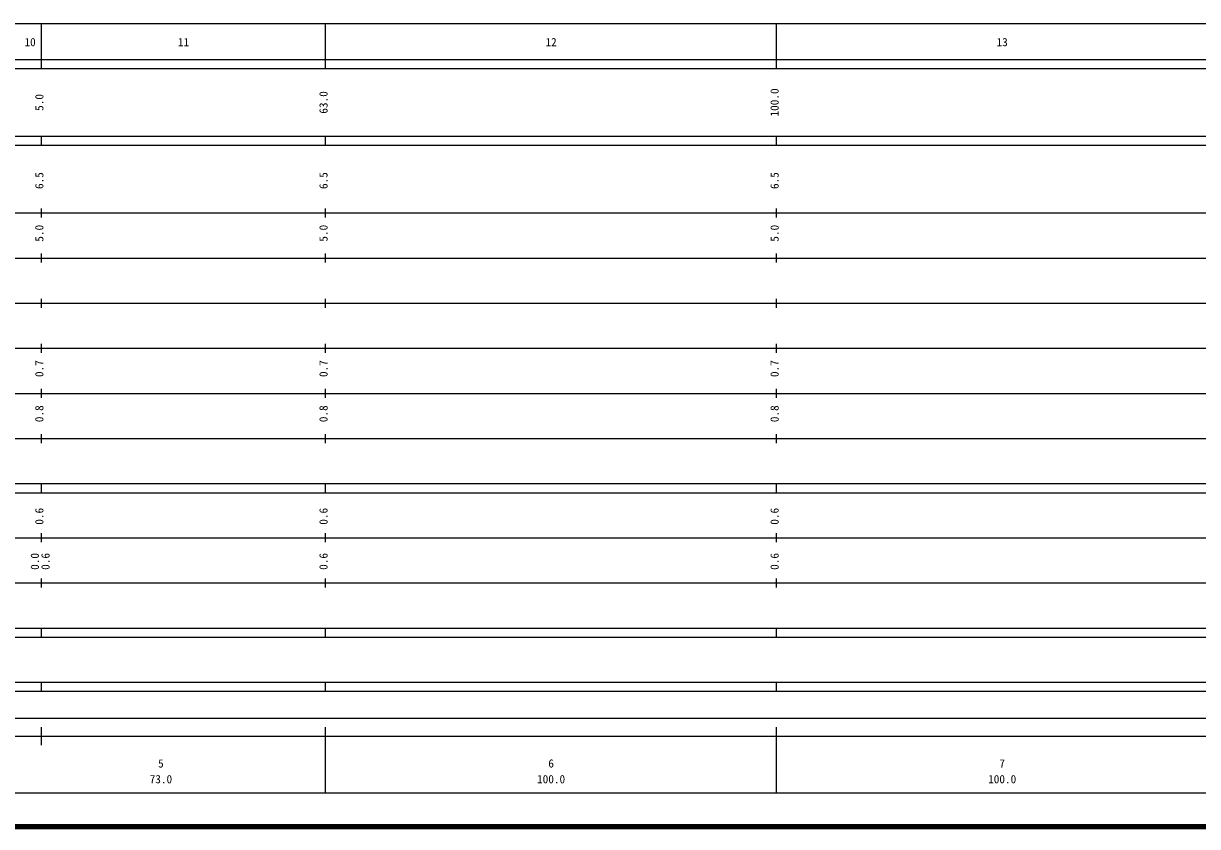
# Model space of a CAD drawing. Units: millimetres on the paper, enlarged 1000 times. Extents: x 40000 to 680000, y 20000 to 380000.
# Drawn here: x 201032 to 461308, y 20000 to 198000 of the extents above; entities that cross this region are included whole.
import ezdxf
from ezdxf.enums import TextEntityAlignment as Align

# ---------------------------------------------------------------- set-up
doc = ezdxf.new("R2010")
doc.units = ezdxf.units.MM
doc.header["$LTSCALE"] = 1000
doc.layers.add('M-TTL', color=2, linetype='Continuous', lineweight=140)
doc.layers.add('M-TTL-BAND', color=7, linetype='Continuous', lineweight=25)
doc.styles.add('ＭＳ ゴシック', font='')
doc.styles.get('ＭＳ ゴシック').set_extended_font_data('MS Gothic')

msp = doc.modelspace()

# ---------------------------------------------------------------- linework, layer by layer
at = {"layer": 'M-TTL'}
msp.add_line((40000, 20000), (680000, 20000), dxfattribs=at)
at = {"layer": 'M-TTL-BAND'}
for p, q in [((68000, 198000), (579000, 198000)), ((205000, 188000), (205000, 198000)), ((268000, 188000), (268000, 198000)), ((368000, 188000), (368000, 198000)), ((40000, 190000), (579000, 190000)), ((40000, 188000), (579000, 188000)), ((40000, 173000), (579000, 173000)), ((205000, 171000), (205000, 173000)), ((268000, 171000), (268000, 173000)), ((368000, 171000), (368000, 173000)), ((40000, 171000), (579000, 171000)), ((205000, 155000), (205000, 157000)), ((268000, 155000), (268000, 157000)), ((368000, 155000), (368000, 157000)), ((40000, 156000), (579000, 156000)), ((46000, 146000), (579000, 146000)), ((205000, 145000), (205000, 147000)), ((268000, 145000), (268000, 147000)), ((368000, 145000), (368000, 147000)), ((52000, 136000), (579000, 136000)), ((205000, 135000), (205000, 137000)), ((268000, 135000), (268000, 137000)), ((368000, 135000), (368000, 137000)), ((46000, 126000), (579000, 126000)), ((205000, 125000), (205000, 127000)), ((268000, 125000), (268000, 127000)), ((368000, 125000), (368000, 127000)), ((52000, 116000), (579000, 116000)), ((205000, 115000), (205000, 117000)), ((268000, 115000), (268000, 117000)), ((368000, 115000), (368000, 117000)), ((205000, 105000), (205000, 107000)), ((268000, 105000), (268000, 107000)), ((368000, 105000), (368000, 107000)), ((46000, 106000), (579000, 106000)), ((40000, 96000), (579000, 96000)), ((40000, 94000), (579000, 94000)), ((205000, 94000), (205000, 96000)), ((268000, 94000), (268000, 96000)), ((368000, 94000), (368000, 96000)), ((49000, 84000), (579000, 84000)), ((205000, 83000), (205000, 85000)), ((268000, 83000), (268000, 85000)), ((368000, 83000), (368000, 85000)), ((40000, 74000), (579000, 74000)), ((205000, 73000), (205000, 75000)), ((268000, 73000), (268000, 75000)), ((368000, 73000), (368000, 75000)), ((40000, 64000), (579000, 64000)), ((205000, 62000), (205000, 64000)), ((268000, 62000), (268000, 64000)), ((368000, 62000), (368000, 64000)), ((40000, 62000), (579000, 62000)), ((40000, 52000), (579000, 52000)), ((40000, 50000), (579000, 50000)), ((205000, 50000), (205000, 52000)), ((268000, 50000), (268000, 52000)), ((368000, 50000), (368000, 52000)), ((197500, 44000), (565000, 44000)), ((205000, 38000), (205000, 42000)), ((268000, 27500), (268000, 42000)), ((368000, 27500), (368000, 42000)), ((40000, 40000), (579000, 40000)), ((68000, 27500), (579000, 27500))]:
    msp.add_line(p, q, dxfattribs=at)

# ---------------------------------------------------------------- texts
at = {"layer": 'M-TTL-BAND', "style": 'ＭＳ ゴシック'}
for s, p in [('10', (202500, 192405)), ('11', (236500, 192405)), ('12', (318000, 192405)), ('13', (418000, 192405)), ('5', (231500, 32523)), ('6', (318000, 32523)), ('7', (418000, 32523)), ('73.0', (231500, 29033)), ('100.0', (318000, 29033)), ('100.0', (418000, 29033))]:
    msp.add_text(s, height=1833, dxfattribs=at).set_placement(p, align=Align.BOTTOM_CENTER)
for s, p in [('5.0', (206000, 180500)), ('63.0', (269000, 180500)), ('100.0', (369000, 180500)), ('6.5', (206000, 163174)), ('6.5', (269000, 163174)), ('6.5', (369000, 163174)), ('5.0', (206000, 151500)), ('5.0', (269000, 151500)), ('5.0', (369000, 151500)), ('0.7', (206000, 121500)), ('0.7', (269000, 121500)), ('0.7', (369000, 121500)), ('0.8', (206000, 111500)), ('0.8', (269000, 111500)), ('0.8', (369000, 111500)), ('0.6', (206000, 88764)), ('0.6', (269000, 88764)), ('0.6', (369000, 88764)), ('0.0', (205000, 78764)), ('0.6', (207370, 78764)), ('0.6', (269000, 78764)), ('0.6', (369000, 78764))]:
    msp.add_text(s, height=1833, rotation=90, dxfattribs=at).set_placement(p, align=Align.BOTTOM_CENTER)

doc.saveas('drawing.dxf')
